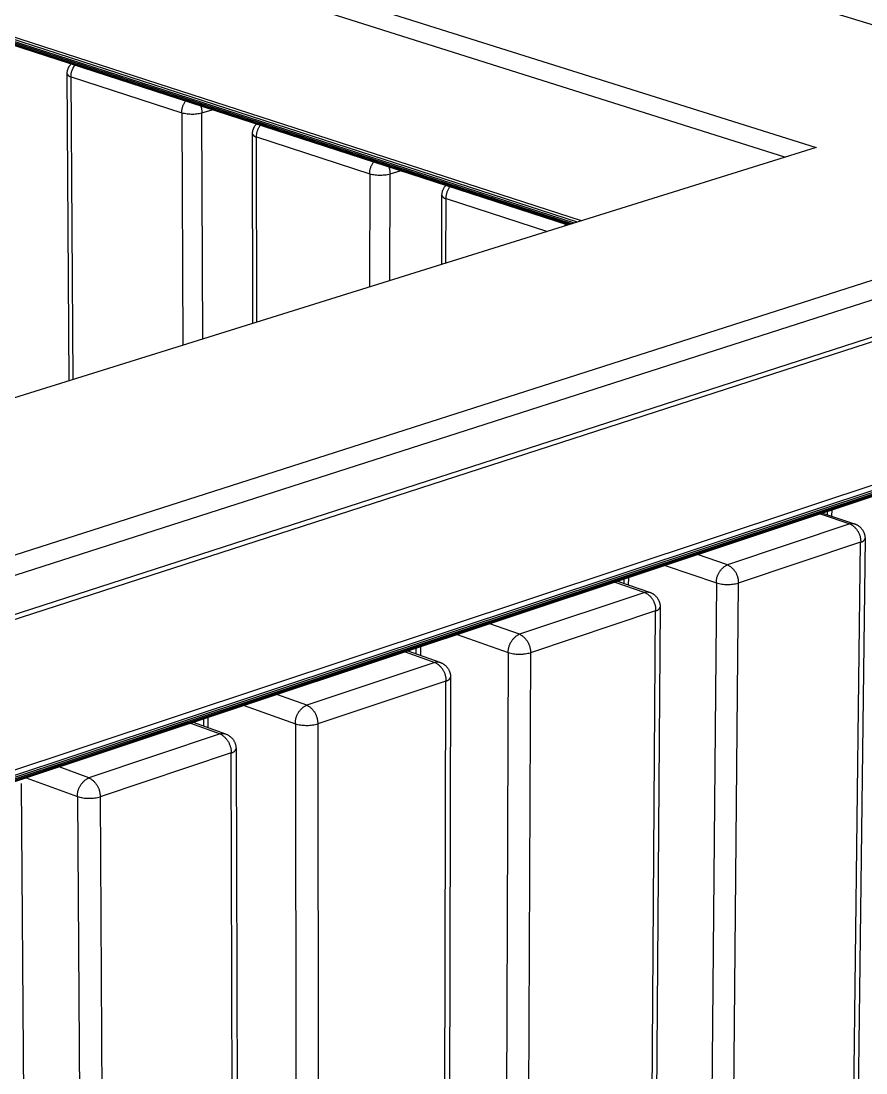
# Model space of a CAD drawing. Header units: millimetres. Extents: x -987 to 2591, y -102 to 2398.
# Drawn here: x 12.9 to 130.7, y 500 to 646.6 of the extents above; entities that cross this region are included whole.
import ezdxf

# ---------------------------------------------------------------- set-up
doc = ezdxf.new("R2010")
doc.units = ezdxf.units.MM
doc.header["$MEASUREMENT"] = 0
doc.layers.add('Utwórz2D linie widoczne', color=7, linetype='Continuous', true_color=0x000000)

msp = doc.modelspace()

# ---------------------------------------------------------------- linework, layer by layer
at = {"layer": 'Utwórz2D linie widoczne'}
for p, q in [((150.25, 640.34), (23.51, 679.34)), ((4.49, 666.61), (123.74, 628.98)), ((4.51, 664.05), (119.48, 627.65)), ((91.06, 618.77), (5.61, 646.45)), ((90.51, 618.6), (5.61, 646.11)), ((90.09, 618.47), (5.63, 645.85)), ((89.72, 618.35), (5.64, 645.62)), ((89.45, 618.27), (5.65, 645.45)), ((89.25, 618.21), (5.67, 645.32)), ((89.18, 618.18), (5.69, 645.27)), ((19.39, 639.56), (19.4, 639.63)), ((19.39, 639.5), (19.39, 639.56)), ((19.4, 639.63), (19.42, 639.7)), ((19.42, 639.7), (19.43, 639.77)), ((19.43, 639.77), (19.45, 639.83)), ((19.45, 639.83), (19.47, 639.9)), ((19.47, 639.9), (19.49, 639.96)), ((19.49, 639.96), (19.51, 640.03)), ((19.51, 640.03), (19.54, 640.09)), ((19.54, 640.09), (19.57, 640.15)), ((19.57, 640.15), (19.6, 640.21)), ((19.6, 640.21), (19.63, 640.27)), ((19.63, 640.27), (19.66, 640.33)), ((19.66, 640.33), (19.7, 640.39)), ((19.7, 640.39), (19.74, 640.44)), ((19.74, 640.44), (19.78, 640.5)), ((19.78, 640.5), (19.82, 640.55)), ((19.82, 640.55), (19.87, 640.6)), ((19.87, 640.6), (19.91, 640.65)), ((19.97, 639.44), (19.99, 639.54)), ((19.99, 639.54), (20.02, 639.63)), ((20.02, 639.63), (20.05, 639.72)), ((20.05, 639.72), (20.08, 639.81)), ((20.08, 639.81), (20.11, 639.9)), ((20.11, 639.9), (20.15, 639.99)), ((20.15, 639.99), (20.19, 640.08)), ((20.19, 640.08), (20.23, 640.16)), ((20.23, 640.16), (20.28, 640.24)), ((20.28, 640.24), (20.32, 640.33)), ((20.32, 640.33), (20.38, 640.41)), ((20.38, 640.41), (20.43, 640.49)), ((19.38, 639.43), (19.39, 639.5)), ((19.38, 639.36), (19.38, 639.43)), ((19.38, 639.29), (19.38, 639.36)), ((19.38, 639.29), (19.38, 639.27)), ((19.66, 596.48), (19.38, 639.28)), ((19.38, 639.27), (19.39, 639.25)), ((19.39, 639.25), (19.4, 639.23)), ((19.4, 639.23), (19.41, 639.21)), ((19.41, 639.21), (19.42, 639.19)), ((19.42, 639.19), (19.43, 639.18)), ((19.43, 639.18), (19.44, 639.16)), ((19.44, 639.16), (19.46, 639.14)), ((19.46, 639.14), (19.47, 639.12)), ((19.47, 639.12), (19.48, 639.1)), ((19.48, 639.1), (19.5, 639.09)), ((19.5, 639.09), (19.51, 639.07)), ((19.51, 639.07), (19.53, 639.06)), ((19.53, 639.06), (19.54, 639.04)), ((19.54, 639.04), (19.56, 639.03)), ((19.56, 639.03), (19.58, 639.01)), ((19.58, 639.01), (19.59, 639)), ((19.59, 639), (19.61, 638.99)), ((19.61, 638.99), (19.63, 638.97)), ((19.63, 638.97), (19.65, 638.96)), ((19.65, 638.96), (19.67, 638.95)), ((19.67, 638.95), (19.68, 638.94)), ((19.68, 638.94), (19.7, 638.93)), ((19.7, 638.93), (19.72, 638.92)), ((19.72, 638.92), (19.74, 638.91)), ((19.74, 638.91), (19.76, 638.91)), ((19.76, 638.91), (19.78, 638.9)), ((19.78, 638.9), (19.81, 638.89)), ((19.81, 638.89), (19.83, 638.89)), ((19.83, 638.89), (19.85, 638.88)), ((19.85, 638.88), (19.87, 638.88)), ((19.87, 638.88), (19.89, 638.88)), ((19.89, 638.88), (19.91, 638.87)), ((19.91, 638.97), (19.92, 639.06)), ((19.91, 638.87), (19.91, 638.97)), ((20.19, 596.64), (19.91, 638.87)), ((19.91, 638.87), (35.34, 633.86)), ((19.92, 639.06), (19.93, 639.16)), ((19.93, 639.16), (19.94, 639.25)), ((19.94, 639.25), (19.95, 639.35)), ((19.95, 639.35), (19.97, 639.44)), ((35.62, 635.06), (35.67, 635.15)), ((35.67, 635.15), (35.71, 635.24)), ((35.71, 635.24), (35.76, 635.32)), ((35.76, 635.32), (35.81, 635.4)), ((35.81, 635.4), (35.87, 635.48)), ((35.34, 633.86), (35.35, 633.95)), ((35.34, 633.86), (35.47, 601.41)), ((35.34, 633.86), (35.53, 633.81)), ((35.35, 634.05), (35.36, 634.14)), ((35.35, 633.95), (35.35, 634.05)), ((35.36, 634.14), (35.37, 634.24)), ((35.37, 634.24), (35.39, 634.33)), ((35.39, 634.33), (35.41, 634.43)), ((35.41, 634.43), (35.43, 634.52)), ((35.43, 634.52), (35.45, 634.62)), ((35.45, 634.62), (35.48, 634.71)), ((35.48, 634.71), (35.51, 634.8)), ((35.51, 634.8), (35.54, 634.89)), ((35.53, 633.81), (35.71, 633.77)), ((35.54, 634.89), (35.58, 634.98)), ((35.58, 634.98), (35.62, 635.06)), ((35.71, 633.77), (35.9, 633.74)), ((35.9, 633.74), (36.09, 633.71)), ((36.09, 633.71), (36.28, 633.69)), ((36.28, 633.69), (36.47, 633.68)), ((36.47, 633.68), (36.65, 633.67)), ((36.84, 633.67), (37.03, 633.67)), ((37.03, 633.67), (37.22, 633.68)), ((37.22, 633.68), (37.41, 633.7)), ((37.41, 633.7), (37.6, 633.73)), ((37.6, 633.73), (37.79, 633.76)), ((37.79, 633.76), (37.97, 633.8)), ((37.97, 633.8), (38.16, 633.84)), ((37.99, 634.79), (38.02, 634.7)), ((38.02, 634.7), (38.05, 634.61)), ((38.05, 634.61), (38.07, 634.51)), ((38.07, 634.51), (38.09, 634.42)), ((38.09, 634.42), (38.11, 634.32)), ((38.11, 634.32), (38.13, 634.23)), ((38.13, 634.23), (38.14, 634.13)), ((38.14, 634.13), (38.15, 634.03)), ((38.15, 634.03), (38.15, 633.94)), ((38.15, 633.94), (38.16, 633.84)), ((38.16, 633.84), (39.59, 634.27)), ((38.27, 602.29), (38.16, 633.84)), ((36.65, 633.67), (36.84, 633.67)), ((45.65, 632.17), (45.7, 632.22)), ((45.7, 632.22), (45.74, 632.27)), ((45.2, 630.91), (45.21, 630.98)), ((45.2, 630.91), (45.21, 630.89)), ((45.26, 604.47), (45.2, 630.9)), ((45.21, 631.05), (45.22, 631.12)), ((45.21, 630.98), (45.21, 631.05)), ((45.21, 630.89), (45.22, 630.87)), ((45.22, 631.19), (45.23, 631.25)), ((45.22, 631.12), (45.22, 631.19)), ((45.22, 630.87), (45.23, 630.85)), ((45.23, 631.25), (45.25, 631.32)), ((45.23, 630.85), (45.24, 630.83)), ((45.24, 630.83), (45.25, 630.81)), ((45.25, 631.32), (45.26, 631.39)), ((45.25, 630.81), (45.26, 630.79)), ((45.26, 631.39), (45.28, 631.45)), ((45.26, 630.79), (45.27, 630.77)), ((45.27, 630.77), (45.28, 630.75)), ((45.28, 631.45), (45.3, 631.52)), ((45.28, 630.75), (45.29, 630.74)), ((45.29, 630.74), (45.31, 630.72)), ((45.3, 631.52), (45.32, 631.58)), ((45.32, 631.58), (45.35, 631.65)), ((45.35, 631.65), (45.37, 631.71)), ((45.37, 631.71), (45.4, 631.77)), ((45.4, 631.77), (45.43, 631.83)), ((45.43, 631.83), (45.46, 631.89)), ((45.46, 631.89), (45.5, 631.95)), ((45.5, 631.95), (45.53, 632.01)), ((45.53, 632.01), (45.57, 632.06)), ((45.57, 632.06), (45.61, 632.12)), ((45.61, 632.12), (45.65, 632.17)), ((45.77, 630.66), (45.78, 630.76)), ((45.78, 630.76), (45.79, 630.85)), ((45.79, 630.85), (45.8, 630.95)), ((45.8, 630.95), (45.82, 631.04)), ((45.82, 631.04), (45.84, 631.14)), ((45.84, 631.14), (45.87, 631.23)), ((45.87, 631.23), (45.9, 631.32)), ((45.9, 631.32), (45.93, 631.42)), ((45.93, 631.42), (45.96, 631.51)), ((45.96, 631.51), (46, 631.6)), ((46, 631.6), (46.04, 631.68)), ((46.04, 631.68), (46.08, 631.77)), ((46.08, 631.77), (46.13, 631.85)), ((46.13, 631.85), (46.18, 631.94)), ((46.18, 631.94), (46.23, 632.02)), ((46.23, 632.02), (46.28, 632.1)), ((45.31, 630.72), (45.32, 630.7)), ((45.32, 630.7), (45.33, 630.68)), ((45.33, 630.68), (45.35, 630.67)), ((45.35, 630.67), (45.36, 630.65)), ((45.36, 630.65), (45.38, 630.64)), ((45.38, 630.64), (45.4, 630.62)), ((45.4, 630.62), (45.41, 630.61)), ((45.41, 630.61), (45.43, 630.59)), ((45.43, 630.59), (45.45, 630.58)), ((45.45, 630.58), (45.47, 630.57)), ((45.47, 630.57), (45.49, 630.56)), ((45.49, 630.56), (45.51, 630.55)), ((45.51, 630.55), (45.53, 630.54)), ((45.53, 630.54), (45.55, 630.53)), ((45.55, 630.53), (45.57, 630.52)), ((45.57, 630.52), (45.59, 630.51)), ((45.59, 630.51), (45.61, 630.5)), ((45.61, 630.5), (45.63, 630.49)), ((45.63, 630.49), (45.65, 630.49)), ((45.65, 630.49), (45.67, 630.48)), ((45.67, 630.48), (45.69, 630.48)), ((45.69, 630.48), (45.72, 630.47)), ((45.72, 630.47), (45.74, 630.47)), ((45.74, 630.47), (45.76, 630.47)), ((45.76, 630.57), (45.77, 630.66)), ((45.76, 630.47), (45.76, 630.57)), ((45.82, 604.64), (45.76, 630.47)), ((45.76, 630.47), (61.53, 625.34)), ((123.74, 628.98), (-5.23, 588.7)), ((61.7, 626.29), (61.73, 626.38)), ((61.73, 626.38), (61.77, 626.47)), ((61.77, 626.47), (61.81, 626.56)), ((61.81, 626.56), (61.86, 626.65)), ((61.86, 626.65), (61.9, 626.74)), ((61.9, 626.74), (61.95, 626.82)), ((61.95, 626.82), (62, 626.9)), ((62, 626.9), (62.06, 626.98)), ((-6.27, 563.44), (186.63, 625.49)), ((61.53, 625.34), (61.52, 609.55)), ((61.53, 625.44), (61.54, 625.54)), ((61.53, 625.34), (61.53, 625.44)), ((61.53, 625.34), (61.71, 625.29)), ((61.54, 625.54), (61.55, 625.63)), ((61.55, 625.63), (61.56, 625.73)), ((61.56, 625.73), (61.57, 625.82)), ((61.57, 625.82), (61.59, 625.92)), ((61.59, 625.92), (61.61, 626.01)), ((61.61, 626.01), (61.64, 626.11)), ((61.64, 626.11), (61.67, 626.2)), ((61.67, 626.2), (61.7, 626.29)), ((61.71, 625.29), (61.9, 625.25)), ((61.9, 625.25), (62.09, 625.22)), ((62.09, 625.22), (62.28, 625.19)), ((62.28, 625.19), (62.47, 625.17)), ((62.47, 625.17), (62.66, 625.16)), ((62.66, 625.16), (62.85, 625.15)), ((62.85, 625.15), (63.04, 625.15)), ((63.04, 625.15), (63.24, 625.15)), ((63.24, 625.15), (63.43, 625.17)), ((63.43, 625.17), (63.62, 625.19)), ((63.62, 625.19), (63.81, 625.21)), ((63.81, 625.21), (64, 625.24)), ((64, 625.24), (64.19, 625.28)), ((64.19, 625.28), (64.37, 625.33)), ((64.21, 626.28), (64.24, 626.19)), ((64.24, 626.19), (64.26, 626.1)), ((64.26, 626.1), (64.29, 626)), ((64.29, 626), (64.31, 625.91)), ((64.31, 625.91), (64.33, 625.81)), ((64.33, 625.81), (64.34, 625.72)), ((64.34, 625.72), (64.36, 625.62)), ((64.36, 625.62), (64.36, 625.52)), ((64.36, 625.52), (64.37, 625.42)), ((64.36, 610.43), (64.37, 625.33)), ((64.37, 625.33), (65.8, 625.77)), ((64.37, 625.42), (64.37, 625.33)), ((71.89, 623.38), (71.93, 623.44)), ((71.93, 623.44), (71.97, 623.5)), ((71.97, 623.5), (72.01, 623.55)), ((72.01, 623.55), (72.05, 623.61)), ((72.05, 623.61), (72.1, 623.66)), ((72.1, 623.66), (72.14, 623.71)), ((72.6, 623.36), (72.65, 623.45)), ((72.65, 623.45), (72.7, 623.53)), ((-6.31, 566.29), (171.26, 623.22)), ((71.57, 612.69), (71.6, 622.32)), ((71.6, 622.47), (71.61, 622.54)), ((71.6, 622.4), (71.6, 622.47)), ((71.6, 622.33), (71.6, 622.4)), ((71.6, 622.33), (71.6, 622.31)), ((71.6, 622.31), (71.61, 622.29)), ((71.61, 622.54), (71.62, 622.61)), ((71.61, 622.29), (71.62, 622.27)), ((71.62, 622.61), (71.63, 622.68)), ((71.62, 622.27), (71.63, 622.25)), ((71.63, 622.68), (71.64, 622.74)), ((71.63, 622.25), (71.64, 622.23)), ((71.64, 622.74), (71.66, 622.81)), ((71.64, 622.23), (71.66, 622.21)), ((71.66, 622.81), (71.67, 622.88)), ((71.66, 622.21), (71.67, 622.19)), ((71.67, 622.88), (71.69, 622.94)), ((71.67, 622.19), (71.68, 622.17)), ((71.68, 622.17), (71.7, 622.15)), ((71.69, 622.94), (71.72, 623.01)), ((71.7, 622.15), (71.71, 622.13)), ((71.71, 622.13), (71.72, 622.11)), ((71.72, 623.01), (71.74, 623.07)), ((71.72, 622.11), (71.74, 622.09)), ((71.74, 623.07), (71.77, 623.14)), ((71.74, 622.09), (71.76, 622.08)), ((71.76, 622.08), (71.77, 622.06)), ((71.77, 623.14), (71.8, 623.2)), ((71.77, 622.06), (71.79, 622.05)), ((71.79, 622.05), (71.81, 622.03)), ((71.8, 623.2), (71.83, 623.26)), ((71.81, 622.03), (71.83, 622.02)), ((71.83, 623.26), (71.86, 623.32)), ((71.83, 622.02), (71.85, 622)), ((71.85, 622), (71.87, 621.99)), ((71.86, 623.32), (71.89, 623.38)), ((71.87, 621.99), (71.89, 621.98)), ((71.89, 621.98), (71.91, 621.96)), ((71.91, 621.96), (71.93, 621.95)), ((71.93, 621.95), (71.95, 621.94)), ((71.95, 621.94), (71.97, 621.93)), ((72.17, 621.88), (72.18, 621.98)), ((72.18, 622.08), (72.19, 622.17)), ((72.18, 621.98), (72.18, 622.08)), ((72.19, 622.17), (72.2, 622.27)), ((72.2, 622.27), (72.22, 622.37)), ((72.22, 622.37), (72.24, 622.46)), ((72.24, 622.46), (72.26, 622.56)), ((72.26, 622.56), (72.29, 622.65)), ((72.29, 622.65), (72.31, 622.74)), ((72.31, 622.74), (72.35, 622.84)), ((72.35, 622.84), (72.38, 622.93)), ((72.38, 622.93), (72.42, 623.02)), ((72.42, 623.02), (72.46, 623.11)), ((72.46, 623.11), (72.5, 623.19)), ((72.5, 623.19), (72.55, 623.28)), ((72.55, 623.28), (72.6, 623.36)), ((71.97, 621.93), (71.99, 621.92)), ((71.99, 621.92), (72.01, 621.92)), ((72.01, 621.92), (72.04, 621.91)), ((72.04, 621.91), (72.06, 621.9)), ((72.06, 621.9), (72.08, 621.9)), ((72.08, 621.9), (72.1, 621.89)), ((72.1, 621.89), (72.13, 621.89)), ((72.13, 621.89), (72.15, 621.88)), ((72.15, 612.87), (72.17, 621.88)), ((72.15, 621.88), (72.17, 621.88)), ((72.17, 621.88), (86.3, 617.29)), ((188.04, 620.19), (-8, 556.67)), ((186.05, 620.2), (-7.91, 557.4)), ((88.65, 618.02), (88.69, 618.09)), ((88.69, 618.09), (88.74, 618.16)), ((88.74, 618.16), (88.78, 618.23)), ((88.78, 618.23), (88.83, 618.3)), ((187.6, 600.49), (-7.76, 535.62)), ((187.38, 599.71), (-7.74, 534.87)), ((187.08, 599.35), (-7.72, 534.59)), ((186.77, 599.01), (-7.7, 534.35)), ((186.37, 598.72), (-7.68, 534.18)), ((185.97, 598.46), (-7.66, 534.05)), ((185.47, 598.26), (-7.63, 534.02)), ((124.64, 578.02), (129.1, 576.53)), ((125.31, 577.8), (125.32, 578.25)), ((125.95, 577.58), (125.96, 578.46)), ((128.45, 576.51), (111.38, 570.82)), ((124.3, 577.91), (128.45, 576.51)), ((128.45, 576.51), (128.48, 576.52)), ((128.45, 576.51), (128.53, 576.47)), ((128.48, 576.52), (128.51, 576.53)), ((128.51, 576.53), (128.55, 576.54)), ((128.53, 576.47), (128.61, 576.43)), ((128.55, 576.54), (128.58, 576.55)), ((128.58, 576.55), (128.61, 576.56)), ((128.61, 576.56), (128.65, 576.56)), ((128.65, 576.56), (128.68, 576.57)), ((128.68, 576.57), (128.72, 576.57)), ((128.72, 576.57), (128.75, 576.57)), ((128.75, 576.57), (128.79, 576.57)), ((128.79, 576.57), (128.82, 576.57)), ((128.82, 576.57), (128.86, 576.57)), ((128.86, 576.57), (128.89, 576.57)), ((128.89, 576.57), (128.93, 576.56)), ((128.93, 576.56), (128.96, 576.56)), ((128.96, 576.56), (128.99, 576.55)), ((128.99, 576.55), (129.03, 576.55)), ((129.03, 576.55), (129.06, 576.54)), ((129.06, 576.54), (129.1, 576.53)), ((129.1, 576.53), (129.13, 576.52)), ((129.13, 576.52), (129.2, 576.49)), ((129.2, 576.49), (129.27, 576.46)), ((129.27, 576.46), (129.33, 576.43)), ((128.61, 576.43), (128.69, 576.38)), ((128.69, 576.38), (128.76, 576.33)), ((128.76, 576.33), (128.84, 576.28)), ((128.84, 576.28), (128.91, 576.22)), ((128.91, 576.22), (128.98, 576.16)), ((128.98, 576.16), (129.05, 576.1)), ((129.05, 576.1), (129.12, 576.04)), ((129.12, 576.04), (129.19, 575.98)), ((129.19, 575.98), (129.25, 575.91)), ((129.25, 575.91), (129.31, 575.84)), ((129.31, 575.84), (129.37, 575.77)), ((129.33, 576.43), (129.4, 576.4)), ((129.37, 575.77), (129.42, 575.7)), ((129.4, 576.4), (129.47, 576.37)), ((129.42, 575.7), (129.48, 575.62)), ((129.47, 576.37), (129.53, 576.33)), ((129.48, 575.62), (129.53, 575.55)), ((129.53, 576.33), (129.59, 576.29)), ((129.53, 575.55), (129.58, 575.47)), ((129.58, 575.47), (129.62, 575.39)), ((129.59, 576.29), (129.65, 576.25)), ((129.62, 575.39), (129.66, 575.31)), ((129.65, 576.25), (129.71, 576.2)), ((129.66, 575.31), (129.7, 575.23)), ((129.7, 575.23), (129.74, 575.14)), ((129.71, 576.2), (129.77, 576.16)), ((129.74, 575.14), (129.78, 575.06)), ((129.77, 576.16), (129.83, 576.11)), ((129.78, 575.06), (129.81, 574.97)), ((129.83, 576.11), (129.88, 576.06)), ((129.88, 576.06), (129.93, 576.01)), ((129.93, 576.01), (129.99, 575.96)), ((129.99, 575.96), (130.03, 575.9)), ((130.03, 575.9), (130.08, 575.85)), ((130.08, 575.85), (130.13, 575.79)), ((130.13, 575.79), (130.17, 575.73)), ((130.17, 575.73), (130.21, 575.67)), ((130.21, 575.67), (130.25, 575.61)), ((130.25, 575.61), (130.29, 575.54)), ((130.29, 575.54), (130.32, 575.48)), ((130.32, 575.48), (130.36, 575.41)), ((130.36, 575.41), (130.39, 575.34)), ((130.39, 575.34), (130.42, 575.28)), ((130.42, 575.28), (130.44, 575.21)), ((130.44, 575.21), (130.46, 575.14)), ((130.46, 575.14), (130.48, 575.07)), ((130.48, 575.07), (130.5, 574.99)), ((129.95, 573.98), (112.9, 568.26)), ((124.5, 133.3), (129.95, 573.98)), ((130.56, 574.46), (125.06, 134.01)), ((129.81, 574.97), (129.84, 574.88)), ((129.84, 574.88), (129.86, 574.8)), ((129.86, 574.8), (129.88, 574.71)), ((129.88, 574.71), (129.9, 574.62)), ((129.9, 574.62), (129.92, 574.53)), ((129.92, 574.53), (129.93, 574.44)), ((129.93, 574.44), (129.94, 574.34)), ((129.94, 574.34), (129.95, 574.25)), ((129.95, 574.25), (129.96, 574.16)), ((129.96, 574.07), (129.95, 573.98)), ((129.95, 573.98), (129.98, 573.98)), ((129.96, 574.16), (129.96, 574.07)), ((129.98, 573.98), (130, 573.99)), ((130, 573.99), (130.03, 573.99)), ((130.03, 573.99), (130.05, 574)), ((130.05, 574), (130.07, 574)), ((130.07, 574), (130.1, 574.01)), ((130.1, 574.01), (130.12, 574.02)), ((130.12, 574.02), (130.14, 574.03)), ((130.14, 574.03), (130.17, 574.04)), ((130.17, 574.04), (130.19, 574.05)), ((130.19, 574.05), (130.21, 574.06)), ((130.21, 574.06), (130.23, 574.07)), ((130.23, 574.07), (130.25, 574.08)), ((130.25, 574.08), (130.27, 574.1)), ((130.27, 574.1), (130.29, 574.11)), ((130.29, 574.11), (130.31, 574.12)), ((130.31, 574.12), (130.33, 574.14)), ((130.33, 574.14), (130.35, 574.16)), ((130.35, 574.16), (130.37, 574.17)), ((130.37, 574.17), (130.39, 574.19)), ((130.39, 574.19), (130.4, 574.21)), ((130.4, 574.21), (130.42, 574.23)), ((130.42, 574.23), (130.44, 574.24)), ((130.44, 574.24), (130.45, 574.26)), ((130.45, 574.26), (130.47, 574.28)), ((130.47, 574.28), (130.48, 574.3)), ((130.48, 574.3), (130.49, 574.33)), ((130.49, 574.33), (130.5, 574.35)), ((130.5, 574.99), (130.52, 574.92)), ((130.5, 574.35), (130.52, 574.37)), ((130.52, 574.92), (130.53, 574.85)), ((130.52, 574.37), (130.53, 574.39)), ((130.53, 574.85), (130.54, 574.78)), ((130.53, 574.39), (130.54, 574.41)), ((130.54, 574.78), (130.55, 574.7)), ((130.54, 574.41), (130.55, 574.44)), ((130.55, 574.7), (130.56, 574.63)), ((130.55, 574.46), (130.56, 574.48)), ((130.55, 574.44), (130.55, 574.46)), ((130.56, 574.63), (130.56, 574.56)), ((130.56, 574.56), (130.56, 574.48)), ((111.38, 570.82), (107.23, 572.23)), ((102.7, 570.72), (109.85, 568.28)), ((110.98, 570.57), (111.06, 570.63)), ((111.06, 570.63), (111.13, 570.68)), ((111.13, 570.68), (111.22, 570.73)), ((111.22, 570.73), (111.3, 570.77)), ((111.3, 570.77), (111.38, 570.82)), ((111.38, 570.82), (111.47, 570.77)), ((111.47, 570.77), (111.55, 570.73)), ((111.55, 570.73), (111.63, 570.68)), ((111.63, 570.68), (111.71, 570.63)), ((111.71, 570.63), (111.79, 570.57)), ((109.96, 569.12), (109.99, 569.21)), ((109.99, 569.21), (110.02, 569.3)), ((110.02, 569.3), (110.05, 569.39)), ((110.05, 569.39), (110.09, 569.48)), ((110.09, 569.48), (110.13, 569.56)), ((110.13, 569.56), (110.18, 569.65)), ((110.18, 569.65), (110.22, 569.73)), ((110.22, 569.73), (110.27, 569.81)), ((110.27, 569.81), (110.32, 569.89)), ((110.32, 569.89), (110.38, 569.97)), ((110.38, 569.97), (110.43, 570.05)), ((110.43, 570.05), (110.49, 570.12)), ((110.49, 570.12), (110.56, 570.19)), ((110.56, 570.19), (110.62, 570.26)), ((110.62, 570.26), (110.69, 570.33)), ((110.69, 570.33), (110.76, 570.39)), ((110.76, 570.39), (110.83, 570.45)), ((110.83, 570.45), (110.9, 570.51)), ((110.9, 570.51), (110.98, 570.57)), ((111.79, 570.57), (111.86, 570.51)), ((111.86, 570.51), (111.94, 570.45)), ((111.94, 570.45), (112.01, 570.39)), ((112.01, 570.39), (112.08, 570.32)), ((112.08, 570.32), (112.14, 570.26)), ((112.14, 570.26), (112.21, 570.19)), ((112.21, 570.19), (112.27, 570.11)), ((112.27, 570.11), (112.33, 570.04)), ((112.33, 570.04), (112.39, 569.96)), ((112.39, 569.96), (112.44, 569.89)), ((112.44, 569.89), (112.49, 569.81)), ((112.49, 569.81), (112.54, 569.72)), ((112.54, 569.72), (112.59, 569.64)), ((112.59, 569.64), (112.63, 569.56)), ((112.63, 569.56), (112.67, 569.47)), ((112.67, 569.47), (112.71, 569.38)), ((112.71, 569.38), (112.74, 569.29)), ((112.74, 569.29), (112.77, 569.2)), ((112.77, 569.2), (112.8, 569.11)), ((95.71, 568.4), (99.86, 566.97)), ((96.08, 568.52), (100.53, 566.99)), ((96.99, 568.21), (97, 568.83)), ((97.62, 567.99), (97.63, 569.04)), ((109.85, 568.28), (105.9, 125.28)), ((112.9, 568.26), (108.72, 125.26)), ((109.85, 568.47), (109.86, 568.57)), ((109.85, 568.38), (109.85, 568.47)), ((109.85, 568.28), (109.85, 568.38)), ((109.85, 568.28), (110.03, 568.23)), ((109.86, 568.57), (109.87, 568.66)), ((109.87, 568.66), (109.88, 568.75)), ((109.88, 568.75), (109.89, 568.85)), ((109.89, 568.85), (109.91, 568.94)), ((109.91, 568.94), (109.93, 569.03)), ((109.93, 569.03), (109.96, 569.12)), ((110.03, 568.23), (110.22, 568.19)), ((110.22, 568.19), (110.41, 568.15)), ((110.41, 568.15), (110.6, 568.12)), ((110.6, 568.12), (110.79, 568.09)), ((110.79, 568.09), (110.99, 568.07)), ((110.99, 568.07), (111.18, 568.06)), ((111.18, 568.06), (111.37, 568.06)), ((111.37, 568.06), (111.56, 568.06)), ((111.56, 568.06), (111.76, 568.07)), ((111.76, 568.07), (111.95, 568.09)), ((111.95, 568.09), (112.14, 568.11)), ((112.14, 568.11), (112.33, 568.14)), ((112.33, 568.14), (112.52, 568.17)), ((112.52, 568.17), (112.71, 568.22)), ((112.71, 568.22), (112.9, 568.26)), ((112.8, 569.11), (112.82, 569.02)), ((112.82, 569.02), (112.84, 568.93)), ((112.84, 568.93), (112.86, 568.83)), ((112.86, 568.83), (112.87, 568.74)), ((112.87, 568.74), (112.89, 568.64)), ((112.89, 568.64), (112.89, 568.55)), ((112.89, 568.55), (112.9, 568.45)), ((112.9, 568.45), (112.9, 568.36)), ((112.9, 568.36), (112.9, 568.26)), ((99.86, 566.97), (82.41, 561.15)), ((99.86, 566.97), (99.89, 566.98)), ((99.86, 566.97), (99.95, 566.93)), ((99.89, 566.98), (99.93, 566.99)), ((99.93, 566.99), (99.96, 567)), ((99.95, 566.93), (100.03, 566.88)), ((99.96, 567), (100, 567.01)), ((100, 567.01), (100.03, 567.02)), ((100.03, 567.02), (100.07, 567.02)), ((100.03, 566.88), (100.11, 566.83)), ((100.07, 567.02), (100.1, 567.03)), ((100.1, 567.03), (100.14, 567.03)), ((100.11, 566.83), (100.19, 566.78)), ((100.14, 567.03), (100.18, 567.03)), ((100.18, 567.03), (100.21, 567.04)), ((100.19, 566.78), (100.27, 566.72)), ((100.21, 567.04), (100.25, 567.04)), ((100.25, 567.04), (100.28, 567.03)), ((100.27, 566.72), (100.34, 566.66)), ((100.28, 567.03), (100.32, 567.03)), ((100.32, 567.03), (100.35, 567.03)), ((100.34, 566.66), (100.42, 566.6)), ((100.35, 567.03), (100.39, 567.02)), ((100.39, 567.02), (100.42, 567.02)), ((100.42, 567.02), (100.46, 567.01)), ((100.42, 566.6), (100.49, 566.54)), ((100.46, 567.01), (100.49, 567)), ((100.49, 567), (100.53, 566.99)), ((100.49, 566.54), (100.56, 566.47)), ((100.53, 566.99), (100.56, 566.98)), ((100.56, 566.98), (100.63, 566.95)), ((100.56, 566.47), (100.62, 566.41)), ((100.62, 566.41), (100.69, 566.34)), ((100.63, 566.95), (100.7, 566.93)), ((100.69, 566.34), (100.75, 566.26)), ((100.7, 566.93), (100.77, 566.89)), ((100.75, 566.26), (100.81, 566.19)), ((100.77, 566.89), (100.84, 566.86)), ((100.84, 566.86), (100.9, 566.83)), ((100.9, 566.83), (100.97, 566.79)), ((100.97, 566.79), (101.03, 566.75)), ((101.03, 566.75), (101.09, 566.71)), ((101.09, 566.71), (101.15, 566.66)), ((101.15, 566.66), (101.21, 566.62)), ((101.21, 566.62), (101.27, 566.57)), ((101.27, 566.57), (101.32, 566.52)), ((101.32, 566.52), (101.38, 566.47)), ((101.38, 566.47), (101.43, 566.41)), ((101.43, 566.41), (101.48, 566.36)), ((101.48, 566.36), (101.53, 566.3)), ((101.53, 566.3), (101.57, 566.24)), ((101.57, 566.24), (101.62, 566.18)), ((102.01, 564.9), (98.66, 120.56)), ((100.81, 566.19), (100.87, 566.11)), ((100.87, 566.11), (100.92, 566.03)), ((100.92, 566.03), (100.97, 565.95)), ((100.97, 565.95), (101.02, 565.87)), ((101.02, 565.87), (101.07, 565.79)), ((101.07, 565.79), (101.11, 565.7)), ((101.11, 565.7), (101.15, 565.62)), ((101.15, 565.62), (101.19, 565.53)), ((101.19, 565.53), (101.22, 565.44)), ((101.22, 565.44), (101.25, 565.35)), ((101.25, 565.35), (101.28, 565.26)), ((101.28, 565.26), (101.3, 565.16)), ((101.3, 565.16), (101.32, 565.07)), ((101.32, 565.07), (101.34, 564.98)), ((101.34, 564.98), (101.36, 564.88)), ((101.36, 564.88), (101.37, 564.79)), ((101.37, 564.79), (101.37, 564.69)), ((101.62, 566.18), (101.66, 566.12)), ((101.66, 566.12), (101.7, 566.06)), ((101.7, 566.06), (101.74, 565.99)), ((101.74, 565.99), (101.77, 565.93)), ((101.77, 565.93), (101.8, 565.86)), ((101.8, 565.86), (101.83, 565.79)), ((101.83, 565.79), (101.86, 565.72)), ((101.86, 565.72), (101.89, 565.66)), ((101.89, 565.66), (101.91, 565.58)), ((101.9, 564.72), (101.92, 564.74)), ((101.91, 565.58), (101.93, 565.51)), ((101.92, 564.74), (101.93, 564.76)), ((101.93, 565.51), (101.95, 565.44)), ((101.93, 564.76), (101.95, 564.78)), ((101.95, 565.44), (101.97, 565.37)), ((101.95, 564.78), (101.96, 564.8)), ((101.96, 564.8), (101.97, 564.83)), ((101.97, 565.37), (101.98, 565.29)), ((101.97, 564.83), (101.98, 564.85)), ((101.98, 565.29), (101.99, 565.22)), ((101.98, 564.85), (101.99, 564.87)), ((101.99, 565.22), (102, 565.15)), ((101.99, 564.87), (102, 564.9)), ((102, 565.15), (102.01, 565.07)), ((102, 564.9), (102.01, 564.92)), ((102.01, 565.07), (102.01, 565)), ((102.01, 565), (102.01, 564.92)), ((101.38, 564.41), (83.93, 558.56)), ((98.07, 119.83), (101.38, 564.41)), ((101.37, 564.69), (101.38, 564.6)), ((101.38, 564.6), (101.38, 564.5)), ((101.38, 564.5), (101.38, 564.41)), ((101.38, 564.41), (101.41, 564.41)), ((101.41, 564.41), (101.43, 564.41)), ((101.43, 564.41), (101.46, 564.42)), ((101.46, 564.42), (101.48, 564.43)), ((101.48, 564.43), (101.51, 564.43)), ((101.51, 564.43), (101.53, 564.44)), ((101.53, 564.44), (101.56, 564.45)), ((101.56, 564.45), (101.58, 564.46)), ((101.58, 564.46), (101.6, 564.47)), ((101.6, 564.47), (101.63, 564.48)), ((101.63, 564.48), (101.65, 564.49)), ((101.65, 564.49), (101.67, 564.51)), ((101.67, 564.51), (101.7, 564.52)), ((101.7, 564.52), (101.72, 564.53)), ((101.72, 564.53), (101.74, 564.55)), ((101.74, 564.55), (101.76, 564.57)), ((101.76, 564.57), (101.78, 564.58)), ((101.78, 564.58), (101.8, 564.6)), ((101.8, 564.6), (101.82, 564.62)), ((101.82, 564.62), (101.84, 564.64)), ((101.84, 564.64), (101.85, 564.65)), ((101.85, 564.65), (101.87, 564.67)), ((101.87, 564.67), (101.89, 564.69)), ((101.89, 564.69), (101.9, 564.72)), ((82.41, 561.15), (78.26, 562.59)), ((73.7, 561.08), (80.85, 558.58)), ((81.38, 560.29), (81.44, 560.37)), ((81.44, 560.37), (81.5, 560.44)), ((81.5, 560.44), (81.57, 560.51)), ((81.57, 560.51), (81.63, 560.58)), ((81.63, 560.58), (81.7, 560.65)), ((81.7, 560.65), (81.77, 560.72)), ((81.77, 560.72), (81.84, 560.78)), ((81.84, 560.78), (81.92, 560.84)), ((81.92, 560.84), (81.99, 560.9)), ((81.99, 560.9), (82.07, 560.95)), ((82.07, 560.95), (82.15, 561.01)), ((82.15, 561.01), (82.24, 561.06)), ((82.24, 561.06), (82.32, 561.1)), ((82.32, 561.1), (82.41, 561.15)), ((82.41, 561.15), (82.49, 561.1)), ((82.49, 561.1), (82.57, 561.05)), ((82.57, 561.05), (82.66, 561)), ((82.66, 561), (82.74, 560.95)), ((82.74, 560.95), (82.81, 560.89)), ((82.81, 560.89), (82.89, 560.83)), ((82.89, 560.83), (82.96, 560.77)), ((82.96, 560.77), (83.03, 560.71)), ((83.03, 560.71), (83.1, 560.64)), ((83.1, 560.64), (83.17, 560.57)), ((83.17, 560.57), (83.23, 560.5)), ((83.23, 560.5), (83.3, 560.43)), ((83.3, 560.43), (83.36, 560.35)), ((83.36, 560.35), (83.41, 560.28)), ((68.03, 558.39), (68.03, 559.19)), ((68.65, 558.17), (68.65, 559.4)), ((80.85, 558.87), (80.86, 558.96)), ((80.85, 558.77), (80.85, 558.87)), ((80.86, 558.96), (80.88, 559.06)), ((80.88, 559.06), (80.89, 559.15)), ((80.89, 559.15), (80.91, 559.25)), ((80.91, 559.25), (80.93, 559.34)), ((80.93, 559.34), (80.96, 559.43)), ((80.96, 559.43), (80.99, 559.52)), ((80.99, 559.52), (81.02, 559.62)), ((81.02, 559.62), (81.06, 559.71)), ((81.06, 559.71), (81.09, 559.79)), ((81.09, 559.79), (81.13, 559.88)), ((81.13, 559.88), (81.18, 559.97)), ((81.18, 559.97), (81.23, 560.05)), ((81.23, 560.05), (81.28, 560.13)), ((81.28, 560.13), (81.33, 560.21)), ((81.33, 560.21), (81.38, 560.29)), ((83.41, 560.28), (83.47, 560.2)), ((83.47, 560.2), (83.52, 560.12)), ((83.52, 560.12), (83.57, 560.03)), ((83.57, 560.03), (83.61, 559.95)), ((83.61, 559.95), (83.66, 559.86)), ((83.66, 559.86), (83.7, 559.78)), ((83.7, 559.78), (83.73, 559.69)), ((83.73, 559.69), (83.77, 559.6)), ((83.77, 559.6), (83.8, 559.51)), ((83.8, 559.51), (83.83, 559.42)), ((83.83, 559.42), (83.85, 559.32)), ((83.85, 559.32), (83.87, 559.23)), ((83.87, 559.23), (83.89, 559.14)), ((83.89, 559.14), (83.9, 559.04)), ((83.9, 559.04), (83.92, 558.95)), ((83.92, 558.95), (83.92, 558.85)), ((66.47, 558.67), (70.62, 557.21)), ((66.85, 558.8), (71.3, 557.24)), ((80.85, 558.58), (79.11, 111.64)), ((80.85, 558.67), (80.85, 558.77)), ((80.85, 558.58), (80.85, 558.67)), ((80.85, 558.58), (81.02, 558.53)), ((81.02, 558.53), (81.2, 558.49)), ((81.2, 558.49), (81.38, 558.45)), ((81.38, 558.45), (81.56, 558.42)), ((81.56, 558.42), (81.75, 558.39)), ((81.75, 558.39), (81.93, 558.37)), ((81.93, 558.37), (82.11, 558.36)), ((83.93, 558.56), (81.96, 111.62)), ((82.11, 558.36), (82.3, 558.35)), ((82.3, 558.35), (82.48, 558.35)), ((82.48, 558.35), (82.66, 558.36)), ((82.66, 558.36), (82.85, 558.37)), ((82.85, 558.37), (83.03, 558.39)), ((83.03, 558.39), (83.21, 558.41)), ((83.21, 558.41), (83.39, 558.44)), ((83.39, 558.44), (83.57, 558.47)), ((83.57, 558.47), (83.75, 558.51)), ((83.75, 558.51), (83.93, 558.56)), ((83.92, 558.85), (83.93, 558.75)), ((83.93, 558.75), (83.93, 558.66)), ((83.93, 558.66), (83.93, 558.56)), ((70.62, 557.21), (52.76, 551.25)), ((70.62, 557.21), (70.65, 557.22)), ((70.62, 557.21), (70.7, 557.17)), ((70.65, 557.22), (70.69, 557.24)), ((70.69, 557.24), (70.72, 557.25)), ((70.7, 557.17), (70.79, 557.12)), ((70.72, 557.25), (70.76, 557.25)), ((70.76, 557.25), (70.79, 557.26)), ((70.79, 557.26), (70.83, 557.27)), ((70.79, 557.12), (70.87, 557.07)), ((70.83, 557.27), (70.87, 557.27)), ((70.87, 557.27), (70.9, 557.27)), ((70.87, 557.07), (70.95, 557.01)), ((70.9, 557.27), (70.94, 557.28)), ((70.94, 557.28), (70.98, 557.28)), ((70.95, 557.01), (71.03, 556.96)), ((70.98, 557.28), (71.01, 557.28)), ((71.01, 557.28), (71.05, 557.28)), ((71.03, 556.96), (71.1, 556.9)), ((71.05, 557.28), (71.09, 557.27)), ((71.09, 557.27), (71.12, 557.27)), ((71.1, 556.9), (71.18, 556.84)), ((71.12, 557.27), (71.16, 557.27)), ((71.16, 557.27), (71.19, 557.26)), ((71.18, 556.84), (71.25, 556.77)), ((71.19, 557.26), (71.23, 557.25)), ((71.23, 557.25), (71.27, 557.24)), ((71.25, 556.77), (71.32, 556.7)), ((71.27, 557.24), (71.3, 557.23)), ((71.3, 557.23), (71.34, 557.22)), ((71.32, 556.7), (71.38, 556.64)), ((71.34, 557.22), (71.37, 557.21)), ((71.37, 557.21), (71.44, 557.18)), ((71.38, 556.64), (71.45, 556.56)), ((71.44, 557.18), (71.51, 557.15)), ((71.45, 556.56), (71.51, 556.49)), ((71.51, 557.15), (71.58, 557.12)), ((71.51, 556.49), (71.57, 556.41)), ((71.57, 556.41), (71.63, 556.34)), ((71.58, 557.12), (71.65, 557.09)), ((71.63, 556.34), (71.68, 556.26)), ((71.65, 557.09), (71.71, 557.05)), ((71.68, 556.26), (71.73, 556.18)), ((71.71, 557.05), (71.78, 557.01)), ((71.73, 556.18), (71.78, 556.09)), ((71.78, 557.01), (71.84, 556.97)), ((71.78, 556.09), (71.83, 556.01)), ((71.83, 556.01), (71.87, 555.92)), ((71.84, 556.97), (71.9, 556.92)), ((71.9, 556.92), (71.97, 556.88)), ((71.97, 556.88), (72.02, 556.83)), ((72.02, 556.83), (72.08, 556.78)), ((72.08, 556.78), (72.14, 556.73)), ((72.14, 556.73), (72.19, 556.67)), ((72.19, 556.67), (72.24, 556.62)), ((72.24, 556.62), (72.29, 556.56)), ((72.29, 556.56), (72.34, 556.5)), ((72.34, 556.5), (72.39, 556.44)), ((72.39, 556.44), (72.43, 556.38)), ((72.43, 556.38), (72.47, 556.32)), ((72.47, 556.32), (72.51, 556.25)), ((72.51, 556.25), (72.55, 556.18)), ((72.55, 556.18), (72.58, 556.12)), ((72.58, 556.12), (72.61, 556.05)), ((72.61, 556.05), (72.64, 555.98)), ((72.64, 555.98), (72.67, 555.91)), ((72.15, 554.61), (54.29, 548.63)), ((71.08, 106.08), (72.15, 554.61)), ((72.8, 555.14), (71.69, 106.84)), ((71.87, 555.92), (71.91, 555.83)), ((71.91, 555.83), (71.95, 555.75)), ((71.95, 555.75), (71.98, 555.66)), ((71.98, 555.66), (72.01, 555.56)), ((72.01, 555.56), (72.04, 555.47)), ((72.04, 555.47), (72.07, 555.38)), ((72.07, 555.38), (72.09, 555.28)), ((72.09, 555.28), (72.1, 555.19)), ((72.1, 555.19), (72.12, 555.09)), ((72.12, 555.09), (72.13, 555)), ((72.13, 555), (72.14, 554.9)), ((72.14, 554.9), (72.15, 554.81)), ((72.15, 554.81), (72.15, 554.71)), ((72.15, 554.71), (72.15, 554.61)), ((72.15, 554.61), (72.17, 554.62)), ((72.17, 554.62), (72.2, 554.62)), ((72.2, 554.62), (72.22, 554.63)), ((72.22, 554.63), (72.25, 554.63)), ((72.25, 554.63), (72.28, 554.64)), ((72.28, 554.64), (72.3, 554.65)), ((72.3, 554.65), (72.33, 554.66)), ((72.33, 554.66), (72.35, 554.67)), ((72.35, 554.67), (72.38, 554.68)), ((72.38, 554.68), (72.4, 554.69)), ((72.4, 554.69), (72.42, 554.7)), ((72.42, 554.7), (72.45, 554.71)), ((72.45, 554.71), (72.47, 554.73)), ((72.47, 554.73), (72.49, 554.74)), ((72.49, 554.74), (72.51, 554.76)), ((72.51, 554.76), (72.54, 554.77)), ((72.54, 554.77), (72.56, 554.79)), ((72.56, 554.79), (72.58, 554.81)), ((72.58, 554.81), (72.6, 554.83)), ((72.6, 554.83), (72.62, 554.84)), ((72.62, 554.84), (72.63, 554.86)), ((72.63, 554.86), (72.65, 554.88)), ((72.65, 554.88), (72.67, 554.9)), ((72.67, 555.91), (72.69, 555.83)), ((72.67, 554.9), (72.68, 554.93)), ((72.68, 554.93), (72.7, 554.95)), ((72.69, 555.83), (72.72, 555.76)), ((72.7, 554.95), (72.71, 554.97)), ((72.71, 554.97), (72.73, 554.99)), ((72.72, 555.76), (72.74, 555.69)), ((72.73, 554.99), (72.74, 555.02)), ((72.74, 555.69), (72.75, 555.61)), ((72.74, 555.02), (72.75, 555.04)), ((72.75, 555.61), (72.77, 555.54)), ((72.75, 555.04), (72.76, 555.06)), ((72.76, 555.06), (72.78, 555.09)), ((72.77, 555.54), (72.78, 555.47)), ((72.78, 555.47), (72.79, 555.39)), ((72.78, 555.09), (72.79, 555.11)), ((72.79, 555.39), (72.8, 555.31)), ((72.79, 555.14), (72.8, 555.16)), ((72.79, 555.11), (72.79, 555.14)), ((72.8, 555.31), (72.8, 555.24)), ((72.8, 555.24), (72.8, 555.16)), ((52.76, 551.25), (48.61, 552.73)), ((44.03, 551.21), (51.17, 548.65)), ((51.51, 550.06), (51.56, 550.14)), ((51.56, 550.14), (51.61, 550.23)), ((51.61, 550.23), (51.66, 550.31)), ((51.66, 550.31), (51.72, 550.39)), ((51.72, 550.39), (51.78, 550.47)), ((51.78, 550.47), (51.84, 550.54)), ((51.84, 550.54), (51.9, 550.61)), ((51.9, 550.61), (51.97, 550.68)), ((51.97, 550.68), (52.04, 550.75)), ((52.04, 550.75), (52.11, 550.82)), ((52.11, 550.82), (52.18, 550.88)), ((52.18, 550.88), (52.26, 550.94)), ((52.26, 550.94), (52.34, 551)), ((52.34, 551), (52.42, 551.06)), ((52.42, 551.06), (52.5, 551.11)), ((52.5, 551.11), (52.58, 551.16)), ((52.58, 551.16), (52.67, 551.21)), ((52.67, 551.21), (52.76, 551.25)), ((52.76, 551.25), (52.84, 551.21)), ((52.84, 551.21), (52.93, 551.16)), ((52.93, 551.16), (53.01, 551.1)), ((53.01, 551.1), (53.09, 551.05)), ((53.09, 551.05), (53.17, 550.99)), ((53.17, 550.99), (53.24, 550.93)), ((53.24, 550.93), (53.32, 550.87)), ((53.32, 550.87), (53.39, 550.8)), ((53.39, 550.8), (53.46, 550.74)), ((53.46, 550.74), (53.52, 550.67)), ((53.52, 550.67), (53.59, 550.59)), ((53.59, 550.59), (53.65, 550.52)), ((53.65, 550.52), (53.71, 550.44)), ((53.71, 550.44), (53.77, 550.37)), ((53.77, 550.37), (53.82, 550.29)), ((53.82, 550.29), (53.87, 550.2)), ((53.87, 550.2), (53.92, 550.12)), ((53.92, 550.12), (53.97, 550.04)), ((36.55, 548.72), (40.69, 547.23)), ((36.95, 548.85), (41.43, 547.24)), ((38.4, 548.33), (38.4, 549.33)), ((39.01, 548.11), (39, 549.54)), ((51.17, 548.85), (51.18, 548.94)), ((51.17, 548.75), (51.17, 548.85)), ((51.17, 548.65), (51.17, 548.75)), ((51.17, 548.65), (51.75, 97.71)), ((51.17, 548.65), (51.35, 548.6)), ((51.18, 548.94), (51.19, 549.04)), ((51.19, 549.04), (51.2, 549.14)), ((51.2, 549.14), (51.22, 549.23)), ((51.22, 549.23), (51.24, 549.33)), ((51.24, 549.33), (51.26, 549.42)), ((51.26, 549.42), (51.29, 549.52)), ((51.29, 549.52), (51.31, 549.61)), ((51.31, 549.61), (51.35, 549.7)), ((51.35, 549.7), (51.38, 549.79)), ((51.35, 548.6), (51.53, 548.56)), ((51.38, 549.79), (51.42, 549.88)), ((51.42, 549.88), (51.46, 549.97)), ((51.46, 549.97), (51.51, 550.06)), ((53.97, 550.04), (54.01, 549.95)), ((54.01, 549.95), (54.05, 549.86)), ((54.05, 549.86), (54.09, 549.77)), ((54.09, 549.77), (54.12, 549.68)), ((54.11, 548.59), (54.29, 548.63)), ((54.12, 549.68), (54.16, 549.59)), ((54.16, 549.59), (54.18, 549.5)), ((54.18, 549.5), (54.21, 549.4)), ((54.21, 549.4), (54.23, 549.31)), ((54.23, 549.31), (54.25, 549.21)), ((54.25, 549.21), (54.26, 549.12)), ((54.26, 549.12), (54.28, 549.02)), ((54.28, 549.02), (54.28, 548.92)), ((54.28, 548.92), (54.29, 548.83)), ((54.29, 548.83), (54.29, 548.73)), ((54.29, 548.73), (54.29, 548.63)), ((54.29, 548.63), (54.62, 97.69)), ((40.69, 547.23), (22.41, 541.12)), ((40.69, 547.23), (40.73, 547.24)), ((40.69, 547.23), (40.78, 547.18)), ((40.73, 547.24), (40.77, 547.25)), ((40.77, 547.25), (40.81, 547.26)), ((40.78, 547.18), (40.87, 547.13)), ((40.81, 547.26), (40.84, 547.27)), ((40.84, 547.27), (40.88, 547.28)), ((40.87, 547.13), (40.95, 547.07)), ((40.88, 547.28), (40.92, 547.28)), ((40.92, 547.28), (40.96, 547.29)), ((40.96, 547.29), (41, 547.29)), ((41, 547.29), (41.04, 547.29)), ((41.04, 547.29), (41.08, 547.29)), ((41.08, 547.29), (41.12, 547.29)), ((41.12, 547.29), (41.16, 547.29)), ((41.16, 547.29), (41.2, 547.29)), ((41.2, 547.29), (41.24, 547.28)), ((41.24, 547.28), (41.27, 547.28)), ((41.27, 547.28), (41.31, 547.27)), ((41.31, 547.27), (41.35, 547.26)), ((41.35, 547.26), (41.39, 547.25)), ((41.39, 547.25), (41.43, 547.24)), ((41.43, 547.24), (41.46, 547.23)), ((41.46, 547.23), (41.54, 547.2)), ((41.54, 547.2), (41.61, 547.17)), ((41.61, 547.17), (41.68, 547.14)), ((41.68, 547.14), (41.74, 547.1)), ((51.53, 548.56), (51.71, 548.52)), ((51.71, 548.52), (51.9, 548.49)), ((51.9, 548.49), (52.08, 548.46)), ((52.08, 548.46), (52.27, 548.44)), ((52.27, 548.44), (52.45, 548.43)), ((52.45, 548.43), (52.64, 548.42)), ((52.64, 548.42), (52.82, 548.42)), ((52.82, 548.42), (53.01, 548.42)), ((53.01, 548.42), (53.19, 548.44)), ((53.19, 548.44), (53.38, 548.45)), ((53.38, 548.45), (53.56, 548.48)), ((53.56, 548.48), (53.75, 548.51)), ((53.75, 548.51), (53.93, 548.54)), ((53.93, 548.54), (54.11, 548.59)), ((40.95, 547.07), (41.03, 547.01)), ((41.03, 547.01), (41.11, 546.95)), ((41.11, 546.95), (41.19, 546.89)), ((41.19, 546.89), (41.27, 546.83)), ((41.27, 546.83), (41.34, 546.76)), ((41.34, 546.76), (41.41, 546.69)), ((41.41, 546.69), (41.48, 546.61)), ((41.48, 546.61), (41.55, 546.54)), ((41.55, 546.54), (41.61, 546.46)), ((41.61, 546.46), (41.67, 546.38)), ((41.67, 546.38), (41.73, 546.3)), ((41.73, 546.3), (41.78, 546.21)), ((41.74, 547.1), (41.81, 547.06)), ((41.78, 546.21), (41.84, 546.13)), ((41.81, 547.06), (41.88, 547.02)), ((41.84, 546.13), (41.89, 546.04)), ((41.88, 547.02), (41.94, 546.98)), ((41.89, 546.04), (41.93, 545.95)), ((41.93, 545.95), (41.97, 545.86)), ((41.94, 546.98), (42, 546.94)), ((41.97, 545.86), (42.01, 545.77)), ((42, 546.94), (42.07, 546.89)), ((42.01, 545.77), (42.05, 545.68)), ((42.05, 545.68), (42.08, 545.58)), ((42.07, 546.89), (42.13, 546.84)), ((42.13, 546.84), (42.18, 546.79)), ((42.18, 546.79), (42.24, 546.74)), ((42.24, 546.74), (42.29, 546.68)), ((42.29, 546.68), (42.35, 546.63)), ((42.35, 546.63), (42.4, 546.57)), ((42.4, 546.57), (42.45, 546.51)), ((42.45, 546.51), (42.49, 546.45)), ((42.49, 546.45), (42.54, 546.39)), ((42.54, 546.39), (42.58, 546.32)), ((42.58, 546.32), (42.62, 546.26)), ((42.62, 546.26), (42.65, 546.19)), ((42.65, 546.19), (42.69, 546.12)), ((42.69, 546.12), (42.72, 546.05)), ((42.72, 546.05), (42.75, 545.98)), ((42.75, 545.98), (42.78, 545.91)), ((42.78, 545.91), (42.8, 545.83)), ((42.8, 545.83), (42.83, 545.76)), ((42.83, 545.76), (42.85, 545.69)), ((42.85, 545.69), (42.86, 545.61)), ((42.23, 544.59), (23.95, 538.47)), ((42.08, 545.58), (42.11, 545.49)), ((42.11, 545.49), (42.14, 545.39)), ((42.14, 545.39), (42.16, 545.29)), ((42.16, 545.29), (42.18, 545.19)), ((42.18, 545.19), (42.2, 545.09)), ((42.2, 545.09), (42.21, 544.99)), ((42.21, 544.99), (42.22, 544.89)), ((42.22, 544.89), (42.23, 544.79)), ((42.23, 544.79), (42.23, 544.69)), ((42.23, 544.69), (42.23, 544.59)), ((42.23, 544.59), (42.26, 544.6)), ((43.51, 92.03), (42.23, 544.59)), ((42.26, 544.6), (42.29, 544.6)), ((42.29, 544.6), (42.31, 544.61)), ((42.31, 544.61), (42.34, 544.62)), ((42.34, 544.62), (42.37, 544.62)), ((42.37, 544.62), (42.4, 544.63)), ((42.4, 544.63), (42.42, 544.64)), ((42.42, 544.64), (42.45, 544.65)), ((42.45, 544.65), (42.47, 544.66)), ((42.47, 544.66), (42.5, 544.68)), ((42.5, 544.68), (42.52, 544.69)), ((42.52, 544.69), (42.55, 544.7)), ((42.55, 544.7), (42.57, 544.72)), ((42.57, 544.72), (42.6, 544.73)), ((42.6, 544.73), (42.62, 544.75)), ((42.62, 544.75), (42.64, 544.77)), ((42.64, 544.77), (42.66, 544.78)), ((42.66, 544.78), (42.69, 544.8)), ((42.69, 544.8), (42.71, 544.82)), ((42.71, 544.82), (42.73, 544.84)), ((42.73, 544.84), (42.75, 544.86)), ((42.75, 544.86), (42.76, 544.88)), ((42.76, 544.88), (42.78, 544.91)), ((42.78, 544.91), (42.8, 544.93)), ((42.8, 544.93), (42.81, 544.95)), ((42.81, 544.95), (42.83, 544.98)), ((42.83, 544.98), (42.84, 545)), ((42.84, 545), (42.86, 545.02)), ((42.86, 545.61), (42.88, 545.54)), ((42.86, 545.02), (42.87, 545.05)), ((42.87, 545.05), (42.88, 545.08)), ((42.88, 545.54), (42.89, 545.46)), ((42.88, 545.08), (42.89, 545.1)), ((42.89, 545.46), (42.9, 545.39)), ((42.89, 545.1), (42.9, 545.13)), ((42.9, 545.39), (42.91, 545.31)), ((42.9, 545.13), (42.91, 545.15)), ((42.91, 545.31), (42.91, 545.23)), ((42.91, 545.23), (42.91, 545.15)), ((42.91, 545.14), (44.14, 92.81)), ((22.41, 541.12), (18.27, 542.64)), ((12.95, 540.34), (16.9, 41.66)), ((13.67, 541.11), (20.8, 538.49)), ((21.04, 539.71), (21.08, 539.79)), ((21.08, 539.79), (21.12, 539.88)), ((21.12, 539.88), (21.17, 539.96)), ((21.17, 539.96), (21.21, 540.05)), ((21.21, 540.05), (21.27, 540.13)), ((21.27, 540.13), (21.32, 540.21)), ((21.32, 540.21), (21.38, 540.28)), ((21.38, 540.28), (21.44, 540.36)), ((21.44, 540.36), (21.5, 540.43)), ((21.5, 540.43), (21.56, 540.5)), ((21.56, 540.5), (21.63, 540.57)), ((21.63, 540.57), (21.7, 540.64)), ((21.7, 540.64), (21.77, 540.7)), ((21.77, 540.7), (21.84, 540.77)), ((21.84, 540.77), (21.92, 540.83)), ((21.92, 540.83), (22, 540.88)), ((22, 540.88), (22.08, 540.94)), ((22.08, 540.94), (22.16, 540.99)), ((22.16, 540.99), (22.24, 541.04)), ((22.24, 541.04), (22.33, 541.08)), ((22.33, 541.08), (22.41, 541.12)), ((22.41, 541.12), (22.5, 541.07)), ((22.5, 541.07), (22.59, 541.02)), ((22.59, 541.02), (22.67, 540.97)), ((22.67, 540.97), (22.75, 540.91)), ((22.75, 540.91), (22.83, 540.85)), ((22.83, 540.85), (22.91, 540.78)), ((22.91, 540.78), (22.99, 540.72)), ((22.99, 540.72), (23.06, 540.65)), ((23.06, 540.65), (23.13, 540.58)), ((23.13, 540.58), (23.2, 540.5)), ((23.2, 540.5), (23.27, 540.43)), ((23.27, 540.43), (23.33, 540.35)), ((23.33, 540.35), (23.39, 540.27)), ((23.39, 540.27), (23.45, 540.19)), ((23.45, 540.19), (23.51, 540.1)), ((23.51, 540.1), (23.56, 540.02)), ((23.56, 540.02), (23.61, 539.93)), ((23.61, 539.93), (23.65, 539.84)), ((23.65, 539.84), (23.7, 539.75)), ((20.8, 538.68), (20.81, 538.78)), ((20.8, 538.59), (20.8, 538.68)), ((20.8, 538.49), (20.8, 538.59)), ((20.8, 538.49), (23.79, 83.48)), ((20.8, 538.49), (20.98, 538.44)), ((20.81, 538.87), (20.83, 538.97)), ((20.81, 538.78), (20.81, 538.87)), ((20.83, 538.97), (20.84, 539.06)), ((20.84, 539.06), (20.86, 539.16)), ((20.86, 539.16), (20.88, 539.25)), ((20.88, 539.25), (20.91, 539.34)), ((20.91, 539.34), (20.93, 539.44)), ((20.93, 539.44), (20.97, 539.53)), ((20.97, 539.53), (21, 539.62)), ((20.98, 538.44), (21.16, 538.39)), ((21, 539.62), (21.04, 539.71)), ((21.16, 538.39), (21.35, 538.35)), ((21.35, 538.35), (21.53, 538.32)), ((23.22, 538.31), (23.41, 538.34)), ((23.41, 538.34), (23.59, 538.38)), ((23.59, 538.38), (23.77, 538.42)), ((23.7, 539.75), (23.74, 539.65)), ((23.74, 539.65), (23.77, 539.56)), ((23.77, 539.56), (23.81, 539.47)), ((23.77, 538.42), (23.95, 538.47)), ((23.81, 539.47), (23.84, 539.37)), ((23.84, 539.37), (23.86, 539.27)), ((23.86, 539.27), (23.89, 539.17)), ((23.89, 539.17), (23.91, 539.07)), ((23.91, 539.07), (23.92, 538.98)), ((23.92, 538.98), (23.94, 538.88)), ((23.94, 538.88), (23.95, 538.77)), ((23.95, 538.77), (23.95, 538.67)), ((23.95, 538.67), (23.95, 538.57)), ((23.95, 538.57), (23.95, 538.47)), ((23.95, 538.47), (26.69, 83.45)), ((21.53, 538.32), (21.72, 538.29)), ((21.72, 538.29), (21.91, 538.27)), ((21.91, 538.27), (22.09, 538.26)), ((22.09, 538.26), (22.28, 538.25)), ((22.28, 538.25), (22.47, 538.25)), ((22.47, 538.25), (22.66, 538.26)), ((22.66, 538.26), (22.85, 538.27)), ((22.85, 538.27), (23.03, 538.29)), ((23.03, 538.29), (23.22, 538.31))]:
    msp.add_line(p, q, dxfattribs=at)

doc.saveas('drawing.dxf')
